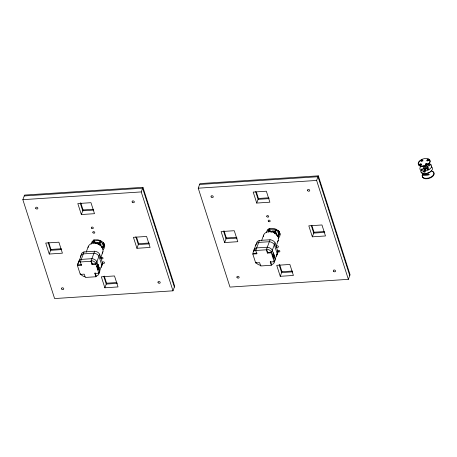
<?xml version="1.0" encoding="UTF-8"?>
<svg xmlns="http://www.w3.org/2000/svg" width="457" height="457" viewBox="0 0 457 457"><rect width="100%" height="100%" fill="white"/><g stroke="black" fill="none" stroke-linecap="round" stroke-linejoin="round"><path stroke-width="0.69" d="M93.839 240.114L93.005 242.416L93.748 239.868M102.317 248.071C105.07 247.163 101.591 243.015 101.288 241.33C99.112 240.279 94.776 240.353 93.005 241.873M103.253 247.466L104.042 245.192L103.185 242.381M268.796 232.207C266.545 228.037 274.337 229.391 276.394 229.643C277.399 231.042 280.364 235.829 277.702 236.595M278.364 230.271L279.381 233.436L279.038 234.407M22.85 199.669L24.552 195.076L142.932 187.33L174.683 286.225L172.986 290.818L54.6 298.564L22.85 199.669L141.236 191.923L142.932 187.33M49.259 254.035L45.729 243.05L58.884 242.187L62.415 253.178L49.259 254.035L50.956 249.442L48.676 242.336M81.346 214.539L77.816 203.554L90.972 202.691L94.496 213.682L81.346 214.539L83.048 209.957L80.763 202.839M99.055 272.549A5.187 3.913 20.3 0 1 96.164 276.102L95.93 276.748L85.293 277.445L84.237 274.149L80.289 274.406L77.439 265.523L78.393 262.941M78.621 262.329L80.204 258.056M81.157 255.48L80.426 257.445A5.187 3.913 20.3 0 1 83.317 253.892L93.948 253.195A5.187 3.913 20.3 0 1 98.952 256.234L101.808 265.117A5.187 3.913 20.3 0 1 101.146 267.368M77.439 265.523L81.386 265.266L80.329 261.97L84.042 251.927L94.679 251.23A5.187 3.913 20.3 0 1 99.683 254.269L102.534 263.152A5.187 3.913 20.3 0 1 101.597 265.706M81.386 265.266L81.626 264.62L77.679 264.877A5.187 3.913 20.3 0 1 80.563 261.324M86.162 252.241L88.27 246.54M80.289 274.406L80.529 273.76M92.96 242.136L93.748 240.411M93.622 241.325L94.119 239.988M93.942 241.262L94.433 239.925M99.683 254.269L95.964 264.312L92.017 264.569L90.96 261.273L94.679 251.23M92.017 264.569L92.257 263.923L91.2 260.627A5.187 3.913 20.3 0 1 96.204 263.666L92.257 263.923M102.911 247.888L103.996 244.912M103.122 247.7L104.042 245.192M97.044 266.494L98.061 264.443L99.158 267.865L98.404 269.904L97.044 266.494L98.061 264.443M95.93 276.748L94.867 273.452L95.107 272.806L96.164 276.102M100.574 258.159L102.916 251.824M98.141 269.921L98.946 267.785L98.078 265.094L97.535 266.557L98.404 269.247M102.534 263.152L98.815 273.195L94.867 273.452M104.864 287.796L101.334 276.805L114.49 275.948L118.02 286.933L104.864 287.796L106.561 283.203L104.282 276.091M136.951 248.3L133.421 237.309L146.577 236.452L150.102 247.437L136.951 248.3L138.648 243.707L136.574 237.24M198.235 188.193L199.932 183.6L318.318 175.854L350.068 274.743L348.371 279.336L229.985 287.087L198.235 188.193L316.615 180.446L318.318 175.854M224.644 242.558L221.114 231.573L234.27 230.711L237.794 241.696L224.644 242.558L226.341 237.966L224.061 230.859M256.731 203.062L253.201 192.077L266.357 191.215L269.881 202.2L256.731 203.062L258.433 198.481L256.354 192.009M253.881 250.265L256.051 244.392M274.44 261.073A5.187 3.913 20.3 0 1 271.549 264.626L271.309 265.271L260.679 265.968L259.622 262.672L255.674 262.929L252.824 254.046L253.064 253.401A5.187 3.913 20.3 0 1 255.949 249.848M252.824 254.046L256.771 253.789L255.709 250.493L259.427 240.445L270.058 239.754A5.187 3.913 20.3 0 1 275.063 242.787L277.919 251.67A5.187 3.913 20.3 0 1 277.262 253.926M261.547 240.759L263.655 235.064M256.771 253.789L257.005 253.144L253.064 253.401M255.674 262.929L255.914 262.284M268.345 230.659L269.013 228.82M268.733 229.974L269.224 228.637M269.007 229.842L269.499 228.506M269.327 229.785L269.819 228.449M275.063 242.787L271.349 252.835L267.402 253.092L266.345 249.796L270.058 239.754M267.402 253.092L267.642 252.447L266.58 249.151A5.187 3.913 20.3 0 1 271.584 252.19L267.642 252.447M278.022 236.537L278.764 234.532M278.296 236.406L279.381 233.436M278.507 236.223L279.427 233.716M272.423 255.017L273.44 252.961L274.543 256.388L273.789 258.428L272.423 255.017L273.44 252.961M271.309 265.271L270.253 261.975L270.493 261.33L271.549 264.626M275.959 246.683L278.302 240.348M273.526 258.445L274.326 256.308L273.463 253.618L272.92 255.08L273.783 257.771M277.919 251.67L274.2 261.718A5.187 3.913 20.3 0 1 273.897 261.958M280.25 276.314L276.719 265.328L289.875 264.466L293.4 275.457L280.25 276.314L281.946 271.726L279.667 264.614M312.337 236.817L308.806 225.832L321.962 224.97L325.487 235.961L312.337 236.817L314.033 232.23L311.96 225.764M423.805 171.141L424.462 168.764A2.371 1.337 -17.8 0 1 424.307 166.582A2.371 1.337 -17.8 0 1 427.872 166.371A2.371 1.337 -17.8 0 1 425.981 168.673L424.919 171.067L425.216 171.998L424.102 172.072L423.468 171.135A6.135 3.467 -17.8 0 1 420.988 166.222M424.102 172.072L424.97 169.724L424.673 168.793M103.996 245.46L103.379 246.009M429.117 174.82A0.931 0.526 -17.8 0 0 428.426 174.448L422.822 174.677L422.759 174.077A6.135 3.467 -17.8 0 1 423.182 173.557M422.822 174.677L422.908 174.54A6.135 3.467 -17.8 0 1 423.108 174.283M99.363 243.153L100.351 241.936M274.743 231.676L275.731 230.459M424.919 171.067L425.067 171.049A6.135 3.467 -17.8 0 0 431.379 167.302A6.135 3.467 -17.8 0 0 428.775 163.629M433.39 172.175A6.135 3.467 -17.8 0 1 429.591 178.219A6.135 3.467 -17.8 0 1 422.285 176.116L422.137 175.648L427.855 175.134A0.931 0.526 -17.8 0 0 428.946 174.5A0.931 0.526 -17.8 0 0 428.278 173.986L422.674 174.208M24.232 195.939L142.613 188.193L174.368 287.082M199.612 184.462L317.998 176.716L349.748 275.605M83.048 209.957L93.434 209.277M258.433 198.481L268.813 197.801M93.805 210.094L82.728 210.808L80.238 203.051M269.19 198.612L258.108 199.332L255.617 191.574M50.956 249.442L61.341 248.762M138.648 243.707L149.033 243.027M226.341 237.966L236.726 237.286M314.033 232.23L324.419 231.55M61.718 249.579L50.641 250.305L48.151 242.547M149.41 243.844L138.334 244.569L135.843 236.812M237.097 238.103L226.021 238.828L223.53 231.071M324.79 232.362L313.713 233.087L311.223 225.33M80.329 261.97L90.96 261.273M255.709 250.493L266.345 249.796M97.415 267.888L98.946 267.785M273.309 256.377L274.326 256.308M270.253 261.975L274.2 261.718L271.349 252.835M106.561 283.203L116.946 282.523M281.946 271.726L292.331 271.047M117.323 283.34L106.247 284.065L103.756 276.308M292.703 271.858L281.626 272.583L279.136 264.826M269.67 230.854L271.378 231.893M276.771 235.166L277.359 235.526M94.285 242.336L95.999 243.375M101.385 246.643L101.974 247.003M428.278 173.986L428.426 174.448M316.615 180.446L348.371 279.336M272.686 255L273.789 258.428M141.236 191.923L172.986 290.818M97.307 266.477L98.404 269.904M95.964 264.312L98.815 273.195A5.187 3.913 20.3 0 0 99.769 270.613L96.918 261.73A5.187 3.913 20.3 0 0 91.914 258.691L81.283 259.387A5.187 3.913 20.3 0 0 78.41 262.129M101.317 247.043A0.697 0.526 20.3 0 1 101.797 246.454A0.697 0.526 20.3 0 1 102.631 246.957A0.697 0.526 20.3 0 1 102.151 247.551M101.797 247.5A0.697 0.526 20.3 0 1 101.637 247.42M95.662 243.118A2.959 2.234 20.3 0 1 99.278 242.736A2.959 2.234 20.3 0 1 100.9 245.712M97.392 243.929A1.862 1.405 20.3 0 1 99.146 244.564M99.432 244.906A1.862 1.405 20.3 0 1 99.615 245.283M95.856 243.45A2.959 2.234 20.3 0 1 99.009 243.467A2.959 2.234 20.3 0 1 100.74 245.866M102.968 243.295A0.697 0.526 20.3 0 1 103.482 244.364M104.773 245.54A6.992 5.273 20.3 0 1 103.448 246.42M93.262 243.124A6.992 5.273 20.3 0 1 92.548 241.222M91.109 244.192A6.992 5.273 20.3 0 1 100.517 240.622A6.992 5.273 20.3 0 1 102.779 249.756M103.499 244.546A0.805 0.606 20.3 0 1 103.499 245.169M103.539 244.598A0.72 0.543 20.3 0 1 103.539 244.889M103.459 244.169A0.805 0.606 20.3 0 1 103.459 245.055M103.556 244.227A0.72 0.543 20.3 0 1 103.556 244.786M103.539 243.941A0.805 0.606 20.3 0 1 103.539 244.826M102.985 243.678A0.805 0.606 20.3 0 1 103.379 243.821M103.528 243.867A0.72 0.543 20.3 0 1 103.528 244.655M103.031 243.627A0.72 0.543 20.3 0 1 103.379 243.752M103.071 243.45A0.805 0.606 20.3 0 1 103.465 244.672M103.111 243.398A0.72 0.543 20.3 0 1 103.465 244.495M102.951 243.215A0.805 0.606 20.3 0 1 103.545 244.444M103.014 243.164A0.72 0.543 20.3 0 1 103.55 244.267M103.242 242.993A0.805 0.606 20.3 0 1 103.63 243.135M88.041 247.54A7.786 5.872 20.3 0 1 97.872 243.764A7.786 5.872 20.3 0 1 102.162 253.167M85.025 276.736A5.187 3.913 20.3 0 1 80.769 274.154M81.175 254.669A5.187 3.913 20.3 0 1 84.042 251.927M278.53 231.825A0.697 0.526 20.3 0 1 279.01 232.824A0.805 0.606 20.3 0 1 278.964 233.464M280.427 233.79A6.992 5.273 20.3 0 1 278.444 235.104M268.882 232.007A6.992 5.273 20.3 0 1 267.888 229.363M266.511 232.339A6.992 5.273 20.3 0 1 276.119 229.248A6.992 5.273 20.3 0 1 278.164 238.28M279.01 233.184A0.72 0.543 20.3 0 0 279.01 232.893A0.72 0.543 20.3 0 0 278.496 231.922M278.576 232.253A0.805 0.606 20.3 0 1 278.764 232.339M279.05 232.613A0.805 0.606 20.3 0 1 279.05 233.236M278.593 232.196A0.72 0.543 20.3 0 1 278.907 232.385M279.021 232.522A0.72 0.543 20.3 0 1 279.021 233.081M278.456 231.973A0.805 0.606 20.3 0 1 279.01 233.121M278.667 231.465A0.72 0.543 20.3 0 1 279.273 231.836M278.93 232.967A0.805 0.606 20.3 0 0 278.536 231.745A0.72 0.543 20.3 0 1 278.93 232.79M278.621 231.516A0.805 0.606 20.3 0 1 279.381 232.093M255.794 245.558A5.187 3.913 20.3 0 1 258.702 242.416L269.333 241.719A5.187 3.913 20.3 0 1 274.337 244.758L277.188 253.635A5.187 3.913 20.3 0 1 276.251 256.194M263.398 236.583A7.786 5.872 20.3 0 1 272.938 232.167A7.786 5.872 20.3 0 1 277.542 241.69M253.778 251.464A5.187 3.913 20.3 0 1 256.668 247.911L267.299 247.214A5.187 3.913 20.3 0 1 272.303 250.253L275.154 259.13A5.187 3.913 20.3 0 1 274.497 261.387M260.918 265.323A5.187 3.913 20.3 0 1 256.154 262.678M256.543 244.004A5.187 3.913 20.3 0 1 259.427 240.445M276.982 254.229A5.187 3.913 20.3 0 1 276.662 254.498M276.702 235.286A0.697 0.526 20.3 0 1 277.776 235.155A0.697 0.526 20.3 0 1 277.702 236.046M270.744 232.145A2.959 2.234 20.3 0 1 274.309 231.105A2.959 2.234 20.3 0 1 276.285 234.235M273.246 232.476A1.862 1.405 20.3 0 1 275 233.807M271.241 231.973A2.959 2.234 20.3 0 1 274.394 231.985A2.959 2.234 20.3 0 1 276.125 234.384M423.782 168.947A2.371 1.337 -17.8 0 1 425.661 166.999A2.371 1.337 -17.8 0 1 428.295 167.519M431.642 166.971A6.135 3.467 -17.8 0 1 427.946 173.1A6.135 3.467 -17.8 0 1 420.657 170.872M423.102 172.935A1.634 0.92 -17.8 0 1 421.451 171.975M423.628 166.125A0.931 0.526 -17.8 0 1 422.794 166.091M431.705 167.113A1.634 0.92 -17.8 0 1 431.808 167.582M430.38 171.198A1.634 0.92 -17.8 0 1 429.591 172.312A1.634 0.92 -17.8 0 1 427.843 172.603M432.082 171.489A6.135 3.467 -17.8 0 1 432.385 171.592M432.933 171.849A6.135 3.467 -17.8 0 1 433.173 172.003M431.265 170.867A6.135 3.467 -17.8 0 1 430.797 177.162A6.135 3.467 -17.8 0 1 422.137 175.648M429.86 160.321A6.135 3.467 -17.8 0 1 423.576 166.399L421.977 166.485A6.135 3.467 -17.8 0 1 418.389 163.4M418.572 162.875A6.135 3.467 -17.8 0 1 418.863 162.349M419.046 162.086A6.135 3.467 -17.8 0 1 419.258 161.824M419.492 161.567A6.135 3.467 -17.8 0 1 419.755 161.321M420.034 161.075A6.135 3.467 -17.8 0 1 420.331 160.841M420.994 160.396A6.135 3.467 -17.8 0 1 421.714 160.001M427.963 159.116A6.135 3.467 -17.8 0 1 428.278 159.213M428.849 159.453A6.135 3.467 -17.8 0 1 429.706 160.121M419.755 165.206A0.931 0.526 -17.8 0 1 420.474 164.309A0.931 0.526 -17.8 0 1 421.485 164.709M421.137 165.143A0.931 0.526 -17.8 0 1 420.931 165.257M421.126 161.07A0.931 0.526 -17.8 0 1 422.371 160.384A0.931 0.526 -17.8 0 1 422.731 161.138M425.598 164.697A0.931 0.526 -17.8 0 1 426.501 163.892A0.931 0.526 -17.8 0 1 427.392 164.32M427.032 160.687A0.931 0.526 -17.8 0 1 428.163 159.996A0.931 0.526 -17.8 0 1 428.757 160.607M427.375 161.115A0.931 0.526 -17.8 0 1 427.089 160.955M423.422 165.937L421.828 166.022A6.135 3.467 -17.8 0 1 420.08 160.453A6.135 3.467 -17.8 0 1 429.751 159.927A6.135 3.467 -17.8 0 1 423.422 165.937M93.696 242.518A0.697 0.526 20.3 0 0 94.873 242.69A0.697 0.526 20.3 0 0 94.285 241.793A0.697 0.526 20.3 0 0 93.696 242.518M99.757 242.119A0.697 0.526 20.3 0 0 100.94 242.296A0.697 0.526 20.3 0 0 100.351 241.393A0.697 0.526 20.3 0 0 99.757 242.119M132.227 202.103A1.165 0.88 20.3 0 0 134.198 202.394A1.165 0.88 20.3 0 0 133.21 200.891A1.165 0.88 20.3 0 0 132.227 202.103M35.766 208.415A1.165 0.88 20.3 0 0 37.737 208.706A1.165 0.88 20.3 0 0 36.749 207.21A1.165 0.88 20.3 0 0 35.766 208.415M61.638 288.995A1.165 0.88 20.3 0 0 63.603 289.287A1.165 0.88 20.3 0 0 62.62 287.784A1.165 0.88 20.3 0 0 61.638 288.995M158.099 282.683A1.165 0.88 20.3 0 0 160.064 282.974A1.165 0.88 20.3 0 0 159.082 281.472A1.165 0.88 20.3 0 0 158.099 282.683M91.469 228.117A1.028 0.771 20.3 0 0 93.199 228.369A1.028 0.771 20.3 0 0 92.331 227.049A1.028 0.771 20.3 0 0 91.469 228.117M92.937 232.693A1.028 0.771 20.3 0 0 94.668 232.95A1.028 0.771 20.3 0 0 93.799 231.63A1.028 0.771 20.3 0 0 92.937 232.693M101.168 258.331A1.028 0.771 20.3 0 0 102.899 258.588A1.028 0.771 20.3 0 0 102.031 257.268A1.028 0.771 20.3 0 0 101.168 258.331M102.636 262.912A1.028 0.771 20.3 0 0 104.367 263.163A1.028 0.771 20.3 0 0 103.505 261.844A1.028 0.771 20.3 0 0 102.636 262.912M307.612 190.626A1.165 0.88 20.3 0 0 309.578 190.917A1.165 0.88 20.3 0 0 308.595 189.415A1.165 0.88 20.3 0 0 307.612 190.626M211.151 196.938A1.165 0.88 20.3 0 0 213.116 197.23A1.165 0.88 20.3 0 0 212.134 195.727A1.165 0.88 20.3 0 0 211.151 196.938M237.023 277.519A1.165 0.88 20.3 0 0 238.988 277.81A1.165 0.88 20.3 0 0 238.006 276.308A1.165 0.88 20.3 0 0 237.023 277.519M333.484 271.207A1.165 0.88 20.3 0 0 335.449 271.492A1.165 0.88 20.3 0 0 334.467 269.996A1.165 0.88 20.3 0 0 333.484 271.207M266.848 216.635A1.028 0.771 20.3 0 0 268.579 216.892A1.028 0.771 20.3 0 0 267.716 215.573A1.028 0.771 20.3 0 0 266.848 216.635M268.322 221.217A1.028 0.771 20.3 0 0 270.053 221.468A1.028 0.771 20.3 0 0 269.184 220.148A1.028 0.771 20.3 0 0 268.322 221.217M276.554 246.854A1.028 0.771 20.3 0 0 278.284 247.111A1.028 0.771 20.3 0 0 277.416 245.792A1.028 0.771 20.3 0 0 276.554 246.854M278.022 251.43A1.028 0.771 20.3 0 0 279.753 251.687A1.028 0.771 20.3 0 0 278.884 250.367A1.028 0.771 20.3 0 0 278.022 251.43M269.082 231.042A0.697 0.526 20.3 0 0 270.258 231.213A0.697 0.526 20.3 0 0 269.67 230.317A0.697 0.526 20.3 0 0 269.082 231.042M275.143 230.642A0.697 0.526 20.3 0 0 276.325 230.819A0.697 0.526 20.3 0 0 275.731 229.917A0.697 0.526 20.3 0 0 275.143 230.642M425.616 168.85A0.931 0.526 -17.8 0 0 426.952 168.073A0.931 0.526 -17.8 0 0 425.581 167.913A0.931 0.526 -17.8 0 0 425.616 168.85M421.731 170.05A0.931 0.526 -17.8 0 0 422.976 169.216A0.931 0.526 -17.8 0 0 421.537 169.159A0.931 0.526 -17.8 0 0 421.731 170.05M427.638 169.667A0.931 0.526 -17.8 0 0 428.883 168.833A0.931 0.526 -17.8 0 0 427.444 168.77A0.931 0.526 -17.8 0 0 427.638 169.667M429.072 165.8A0.931 0.526 -17.8 0 0 430.317 164.966A0.931 0.526 -17.8 0 0 428.877 164.903A0.931 0.526 -17.8 0 0 429.072 165.8M420.092 164.937A0.931 0.526 -17.8 0 0 421.337 164.103A0.931 0.526 -17.8 0 0 419.897 164.04A0.931 0.526 -17.8 0 0 420.092 164.937M421.52 161.07A0.931 0.526 -17.8 0 0 422.765 160.236A0.931 0.526 -17.8 0 0 421.325 160.173A0.931 0.526 -17.8 0 0 421.52 161.07M425.998 164.549A0.931 0.526 -17.8 0 0 427.244 163.715A0.931 0.526 -17.8 0 0 425.798 163.652A0.931 0.526 -17.8 0 0 425.998 164.549M427.426 160.681A0.931 0.526 -17.8 0 0 428.672 159.847A0.931 0.526 -17.8 0 0 427.232 159.79A0.931 0.526 -17.8 0 0 427.426 160.681"/></g></svg>
